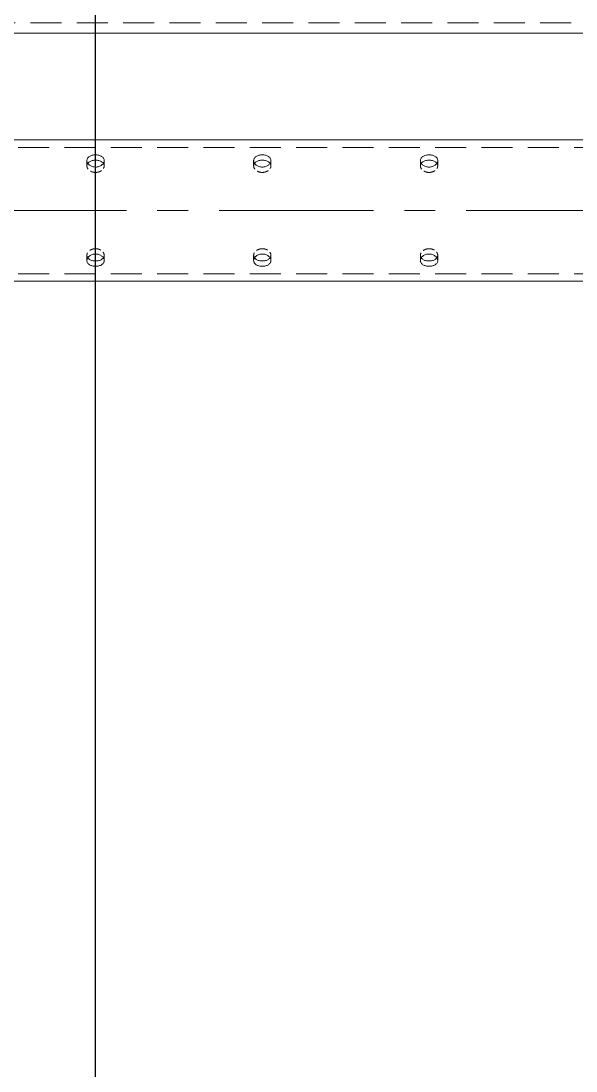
# Model space of a CAD drawing. Header units: millimetres. Extents: x -46397 to 283259, y -8690 to 23983.
# Drawn here: x 120721 to 121171, y -650 to 200 of the extents above; entities that cross this region are included whole.
import ezdxf

# ---------------------------------------------------------------- set-up
doc = ezdxf.new("R2010")
doc.units = ezdxf.units.MM
doc.linetypes.add('CENTER', pattern=[2, 1.25, -0.25, 0.25, -0.25])
doc.linetypes.add('HIDDENX2', pattern=[0.75, 0.5, -0.25])
doc.layers.add('DUONGCHINH', color=7, linetype='Continuous', lineweight=25)
doc.layers.add('DUONGTAM', color=1, linetype='CENTER', lineweight=0)
doc.layers.add('flashshoot', color=7, linetype='Continuous')

# ---------------------------------------------------------------- blocks, each defined once
blk = doc.blocks.new('A$C90275d84')
at = {"color": 1, "linetype": 'HIDDENX2', "lineweight": 0, "ltscale": 50}
blk.add_line((101.37, 1960), (101.37, -3000), dxfattribs=at)
at = {"color": 2, "linetype": 'Continuous', "lineweight": 0, "ltscale": 10}
blk.add_line((109.55, 1960), (109.55, -3000), dxfattribs=at)
blk = doc.blocks.new('A$C709efb1f')
at = {"color": 150, "linetype": 'Continuous', "lineweight": 0, "ltscale": 10}
for p, q in [((195.98, 1125), (195.98, -3000)), ((310.28, 1125), (310.28, -3000))]:
    blk.add_line(p, q, dxfattribs=at)
at = {"color": 1, "linetype": 'HIDDENX2', "lineweight": 0, "ltscale": 50}
for p, q in [((202, 1125), (202, -3000)), ((304.26, 1125), (304.26, -3000))]:
    blk.add_line(p, q, dxfattribs=at)
at = {"color": 1, "linetype": 'HIDDENX2', "lineweight": 0, "ltscale": 10}
for p, q in [((212.72, -1223), (216.98, -1223)), ((289.29, -1223), (293.54, -1223)), ((212.72, -1237), (216.98, -1237)), ((289.29, -1237), (293.54, -1237)), ((212.72, -1358), (216.98, -1358)), ((289.29, -1358), (293.54, -1358)), ((212.72, -1372), (216.98, -1372)), ((289.29, -1372), (293.54, -1372)), ((212.72, -1493), (216.98, -1493)), ((289.29, -1493), (293.54, -1493)), ((212.72, -1507), (216.98, -1507)), ((289.29, -1507), (293.54, -1507))]:
    blk.add_line(p, q, dxfattribs=at)
at = {"color": 150, "linetype": 'Continuous', "lineweight": 0, "ltscale": 10}
for points, knots in [([(217.97, -1230), (217.97, -1230.44), (217.94, -1230.89), (217.8, -1231.8), (217.69, -1232.25), (217.41, -1233.11), (217.24, -1233.52), (216.84, -1234.29), (216.61, -1234.64), (216.13, -1235.26), (215.87, -1235.55), (215.29, -1236.07), (214.98, -1236.29), (214.34, -1236.65), (214.01, -1236.78), (213.36, -1236.96), (213.03, -1237), (212.41, -1237), (212.09, -1236.96), (211.47, -1236.78), (211.16, -1236.65), (210.58, -1236.29), (210.3, -1236.07), (209.8, -1235.55), (209.57, -1235.26), (209.17, -1234.64), (208.99, -1234.29), (208.66, -1233.52), (208.52, -1233.11), (208.3, -1232.25), (208.21, -1231.8), (208.1, -1230.89), (208.07, -1230.44), (208.07, -1229.56), (208.1, -1229.11), (208.21, -1228.2), (208.3, -1227.75), (208.52, -1226.89), (208.66, -1226.48), (208.99, -1225.71), (209.17, -1225.36), (209.57, -1224.74), (209.8, -1224.45), (210.3, -1223.93), (210.58, -1223.71), (211.16, -1223.35), (211.47, -1223.22), (212.09, -1223.04), (212.41, -1223), (213.03, -1223), (213.36, -1223.04), (214.01, -1223.22), (214.34, -1223.35), (214.98, -1223.71), (215.29, -1223.93), (215.87, -1224.45), (216.13, -1224.74), (216.61, -1225.36), (216.84, -1225.71), (217.24, -1226.48), (217.41, -1226.89), (217.69, -1227.75), (217.8, -1228.2), (217.94, -1229.11), (217.97, -1229.56), (217.97, -1230)], [0, 0, 0, 0, 1.319832, 1.319832, 2.639664, 2.639664, 3.959497, 3.959497, 5.279329, 5.279329, 6.599151, 6.599151, 7.918973, 7.918973, 9.238795, 9.238795, 10.558617, 10.558617, 11.878439, 11.878439, 13.198261, 13.198261, 14.518084, 14.518084, 15.837906, 15.837906, 17.157738, 17.157738, 18.47757, 18.47757, 19.797402, 19.797402, 21.117235, 21.117235, 22.437067, 22.437067, 23.756899, 23.756899, 25.076731, 25.076731, 26.396564, 26.396564, 27.716386, 27.716386, 29.036208, 29.036208, 30.35603, 30.35603, 31.675852, 31.675852, 32.995674, 32.995674, 34.315496, 34.315496, 35.635318, 35.635318, 36.95514, 36.95514, 38.274973, 38.274973, 39.594805, 39.594805, 40.914637, 40.914637, 42.234469, 42.234469, 42.234469, 42.234469]), ([(288.29, -1230), (288.29, -1229.56), (288.32, -1229.11), (288.46, -1228.2), (288.57, -1227.75), (288.85, -1226.89), (289.03, -1226.48), (289.43, -1225.71), (289.65, -1225.36), (290.13, -1224.74), (290.4, -1224.45), (290.97, -1223.93), (291.28, -1223.71), (291.92, -1223.35), (292.25, -1223.22), (292.91, -1223.04), (293.23, -1223), (293.85, -1223), (294.17, -1223.04), (294.8, -1223.22), (295.1, -1223.35), (295.68, -1223.71), (295.96, -1223.93), (296.46, -1224.45), (296.69, -1224.74), (297.09, -1225.36), (297.28, -1225.71), (297.6, -1226.48), (297.74, -1226.89), (297.97, -1227.75), (298.05, -1228.2), (298.16, -1229.11), (298.19, -1229.56), (298.19, -1230.44), (298.16, -1230.89), (298.05, -1231.8), (297.97, -1232.25), (297.74, -1233.11), (297.6, -1233.52), (297.28, -1234.29), (297.09, -1234.64), (296.69, -1235.26), (296.46, -1235.55), (295.96, -1236.07), (295.68, -1236.29), (295.1, -1236.65), (294.8, -1236.78), (294.17, -1236.96), (293.85, -1237), (293.23, -1237), (292.91, -1236.96), (292.25, -1236.78), (291.92, -1236.65), (291.28, -1236.29), (290.97, -1236.07), (290.4, -1235.55), (290.13, -1235.26), (289.65, -1234.64), (289.43, -1234.29), (289.03, -1233.52), (288.85, -1233.11), (288.57, -1232.25), (288.46, -1231.8), (288.32, -1230.89), (288.29, -1230.44), (288.29, -1230)], [0, 0, 0, 0, 1.319832, 1.319832, 2.639664, 2.639664, 3.959497, 3.959497, 5.279329, 5.279329, 6.599151, 6.599151, 7.918973, 7.918973, 9.238795, 9.238795, 10.558617, 10.558617, 11.878439, 11.878439, 13.198261, 13.198261, 14.518084, 14.518084, 15.837906, 15.837906, 17.157738, 17.157738, 18.47757, 18.47757, 19.797402, 19.797402, 21.117235, 21.117235, 22.437067, 22.437067, 23.756899, 23.756899, 25.076731, 25.076731, 26.396564, 26.396564, 27.716386, 27.716386, 29.036208, 29.036208, 30.35603, 30.35603, 31.675852, 31.675852, 32.995674, 32.995674, 34.315496, 34.315496, 35.635318, 35.635318, 36.95514, 36.95514, 38.274973, 38.274973, 39.594805, 39.594805, 40.914637, 40.914637, 42.234469, 42.234469, 42.234469, 42.234469]), ([(214.91, -1223.68), (214.7, -1223.83), (214.5, -1224), (214.07, -1224.45), (213.84, -1224.74), (213.45, -1225.36), (213.26, -1225.71), (212.94, -1226.48), (212.81, -1226.89), (212.58, -1227.75), (212.5, -1228.2), (212.39, -1229.11), (212.37, -1229.56), (212.37, -1230.44), (212.39, -1230.89), (212.5, -1231.8), (212.58, -1232.25), (212.81, -1233.11), (212.94, -1233.52), (213.26, -1234.29), (213.45, -1234.64), (213.84, -1235.26), (214.07, -1235.55), (214.5, -1236), (214.7, -1236.17), (214.91, -1236.32)], [13.547032, 13.547032, 13.547032, 13.547032, 14.522015, 14.522015, 15.842193, 15.842193, 17.162386, 17.162386, 18.48258, 18.48258, 19.802773, 19.802773, 21.122966, 21.122966, 22.44316, 22.44316, 23.763353, 23.763353, 25.083546, 25.083546, 26.40374, 26.40374, 27.723917, 27.723917, 28.6989, 28.6989, 28.6989, 28.6989]), ([(291.35, -1236.32), (291.56, -1236.17), (291.76, -1236), (292.19, -1235.55), (292.42, -1235.26), (292.81, -1234.64), (293, -1234.29), (293.32, -1233.52), (293.46, -1233.11), (293.68, -1232.25), (293.76, -1231.8), (293.87, -1230.89), (293.9, -1230.44), (293.9, -1229.56), (293.87, -1229.11), (293.76, -1228.2), (293.68, -1227.75), (293.46, -1226.89), (293.32, -1226.48), (293, -1225.71), (292.81, -1225.36), (292.42, -1224.74), (292.19, -1224.45), (291.76, -1224), (291.56, -1223.83), (291.35, -1223.68)], [13.547032, 13.547032, 13.547032, 13.547032, 14.522015, 14.522015, 15.842193, 15.842193, 17.162386, 17.162386, 18.48258, 18.48258, 19.802773, 19.802773, 21.122966, 21.122966, 22.44316, 22.44316, 23.763353, 23.763353, 25.083546, 25.083546, 26.40374, 26.40374, 27.723917, 27.723917, 28.6989, 28.6989, 28.6989, 28.6989]), ([(217.97, -1365), (217.97, -1365.44), (217.94, -1365.89), (217.8, -1366.8), (217.69, -1367.25), (217.41, -1368.11), (217.24, -1368.52), (216.84, -1369.29), (216.61, -1369.64), (216.13, -1370.26), (215.87, -1370.55), (215.29, -1371.07), (214.98, -1371.29), (214.34, -1371.65), (214.01, -1371.78), (213.36, -1371.96), (213.03, -1372), (212.41, -1372), (212.09, -1371.96), (211.47, -1371.78), (211.16, -1371.65), (210.58, -1371.29), (210.3, -1371.07), (209.8, -1370.55), (209.57, -1370.26), (209.17, -1369.64), (208.99, -1369.29), (208.66, -1368.52), (208.52, -1368.11), (208.3, -1367.25), (208.21, -1366.8), (208.1, -1365.89), (208.07, -1365.44), (208.07, -1364.56), (208.1, -1364.11), (208.21, -1363.2), (208.3, -1362.75), (208.52, -1361.89), (208.66, -1361.48), (208.99, -1360.71), (209.17, -1360.36), (209.57, -1359.74), (209.8, -1359.45), (210.3, -1358.93), (210.58, -1358.71), (211.16, -1358.35), (211.47, -1358.22), (212.09, -1358.04), (212.41, -1358), (213.03, -1358), (213.36, -1358.04), (214.01, -1358.22), (214.34, -1358.35), (214.98, -1358.71), (215.29, -1358.93), (215.87, -1359.45), (216.13, -1359.74), (216.61, -1360.36), (216.84, -1360.71), (217.24, -1361.48), (217.41, -1361.89), (217.69, -1362.75), (217.8, -1363.2), (217.94, -1364.11), (217.97, -1364.56), (217.97, -1365)], [0, 0, 0, 0, 1.319832, 1.319832, 2.639664, 2.639664, 3.959497, 3.959497, 5.279329, 5.279329, 6.599151, 6.599151, 7.918973, 7.918973, 9.238795, 9.238795, 10.558617, 10.558617, 11.878439, 11.878439, 13.198261, 13.198261, 14.518084, 14.518084, 15.837906, 15.837906, 17.157738, 17.157738, 18.47757, 18.47757, 19.797402, 19.797402, 21.117235, 21.117235, 22.437067, 22.437067, 23.756899, 23.756899, 25.076731, 25.076731, 26.396564, 26.396564, 27.716386, 27.716386, 29.036208, 29.036208, 30.35603, 30.35603, 31.675852, 31.675852, 32.995674, 32.995674, 34.315496, 34.315496, 35.635318, 35.635318, 36.95514, 36.95514, 38.274973, 38.274973, 39.594805, 39.594805, 40.914637, 40.914637, 42.234469, 42.234469, 42.234469, 42.234469]), ([(214.91, -1358.68), (214.7, -1358.83), (214.5, -1359), (214.07, -1359.45), (213.84, -1359.74), (213.45, -1360.36), (213.26, -1360.71), (212.94, -1361.48), (212.81, -1361.89), (212.58, -1362.75), (212.5, -1363.2), (212.39, -1364.11), (212.37, -1364.56), (212.37, -1365.44), (212.39, -1365.89), (212.5, -1366.8), (212.58, -1367.25), (212.81, -1368.11), (212.94, -1368.52), (213.26, -1369.29), (213.45, -1369.64), (213.84, -1370.26), (214.07, -1370.55), (214.5, -1371), (214.7, -1371.17), (214.91, -1371.32)], [13.547032, 13.547032, 13.547032, 13.547032, 14.522015, 14.522015, 15.842193, 15.842193, 17.162386, 17.162386, 18.48258, 18.48258, 19.802773, 19.802773, 21.122966, 21.122966, 22.44316, 22.44316, 23.763353, 23.763353, 25.083546, 25.083546, 26.40374, 26.40374, 27.723917, 27.723917, 28.6989, 28.6989, 28.6989, 28.6989]), ([(288.29, -1365), (288.29, -1364.56), (288.32, -1364.11), (288.46, -1363.2), (288.57, -1362.75), (288.85, -1361.89), (289.03, -1361.48), (289.43, -1360.71), (289.65, -1360.36), (290.13, -1359.74), (290.4, -1359.45), (290.97, -1358.93), (291.28, -1358.71), (291.92, -1358.35), (292.25, -1358.22), (292.91, -1358.04), (293.23, -1358), (293.85, -1358), (294.17, -1358.04), (294.8, -1358.22), (295.1, -1358.35), (295.68, -1358.71), (295.96, -1358.93), (296.46, -1359.45), (296.69, -1359.74), (297.09, -1360.36), (297.28, -1360.71), (297.6, -1361.48), (297.74, -1361.89), (297.97, -1362.75), (298.05, -1363.2), (298.16, -1364.11), (298.19, -1364.56), (298.19, -1365.44), (298.16, -1365.89), (298.05, -1366.8), (297.97, -1367.25), (297.74, -1368.11), (297.6, -1368.52), (297.28, -1369.29), (297.09, -1369.64), (296.69, -1370.26), (296.46, -1370.55), (295.96, -1371.07), (295.68, -1371.29), (295.1, -1371.65), (294.8, -1371.78), (294.17, -1371.96), (293.85, -1372), (293.23, -1372), (292.91, -1371.96), (292.25, -1371.78), (291.92, -1371.65), (291.28, -1371.29), (290.97, -1371.07), (290.4, -1370.55), (290.13, -1370.26), (289.65, -1369.64), (289.43, -1369.29), (289.03, -1368.52), (288.85, -1368.11), (288.57, -1367.25), (288.46, -1366.8), (288.32, -1365.89), (288.29, -1365.44), (288.29, -1365)], [0, 0, 0, 0, 1.319832, 1.319832, 2.639664, 2.639664, 3.959497, 3.959497, 5.279329, 5.279329, 6.599151, 6.599151, 7.918973, 7.918973, 9.238795, 9.238795, 10.558617, 10.558617, 11.878439, 11.878439, 13.198261, 13.198261, 14.518084, 14.518084, 15.837906, 15.837906, 17.157738, 17.157738, 18.47757, 18.47757, 19.797402, 19.797402, 21.117235, 21.117235, 22.437067, 22.437067, 23.756899, 23.756899, 25.076731, 25.076731, 26.396564, 26.396564, 27.716386, 27.716386, 29.036208, 29.036208, 30.35603, 30.35603, 31.675852, 31.675852, 32.995674, 32.995674, 34.315496, 34.315496, 35.635318, 35.635318, 36.95514, 36.95514, 38.274973, 38.274973, 39.594805, 39.594805, 40.914637, 40.914637, 42.234469, 42.234469, 42.234469, 42.234469]), ([(291.35, -1371.32), (291.56, -1371.17), (291.76, -1371), (292.19, -1370.55), (292.42, -1370.26), (292.81, -1369.64), (293, -1369.29), (293.32, -1368.52), (293.46, -1368.11), (293.68, -1367.25), (293.76, -1366.8), (293.87, -1365.89), (293.9, -1365.44), (293.9, -1364.56), (293.87, -1364.11), (293.76, -1363.2), (293.68, -1362.75), (293.46, -1361.89), (293.32, -1361.48), (293, -1360.71), (292.81, -1360.36), (292.42, -1359.74), (292.19, -1359.45), (291.76, -1359), (291.56, -1358.83), (291.35, -1358.68)], [13.547032, 13.547032, 13.547032, 13.547032, 14.522015, 14.522015, 15.842193, 15.842193, 17.162386, 17.162386, 18.48258, 18.48258, 19.802773, 19.802773, 21.122966, 21.122966, 22.44316, 22.44316, 23.763353, 23.763353, 25.083546, 25.083546, 26.40374, 26.40374, 27.723917, 27.723917, 28.6989, 28.6989, 28.6989, 28.6989]), ([(217.97, -1500), (217.97, -1500.44), (217.94, -1500.89), (217.8, -1501.8), (217.69, -1502.25), (217.41, -1503.11), (217.24, -1503.52), (216.84, -1504.29), (216.61, -1504.64), (216.13, -1505.26), (215.87, -1505.55), (215.29, -1506.07), (214.98, -1506.29), (214.34, -1506.65), (214.01, -1506.78), (213.36, -1506.96), (213.03, -1507), (212.41, -1507), (212.09, -1506.96), (211.47, -1506.78), (211.16, -1506.65), (210.58, -1506.29), (210.3, -1506.07), (209.8, -1505.55), (209.57, -1505.26), (209.17, -1504.64), (208.99, -1504.29), (208.66, -1503.52), (208.52, -1503.11), (208.3, -1502.25), (208.21, -1501.8), (208.1, -1500.89), (208.07, -1500.44), (208.07, -1499.56), (208.1, -1499.11), (208.21, -1498.2), (208.3, -1497.75), (208.52, -1496.89), (208.66, -1496.48), (208.99, -1495.71), (209.17, -1495.36), (209.57, -1494.74), (209.8, -1494.45), (210.3, -1493.93), (210.58, -1493.71), (211.16, -1493.35), (211.47, -1493.22), (212.09, -1493.04), (212.41, -1493), (213.03, -1493), (213.36, -1493.04), (214.01, -1493.22), (214.34, -1493.35), (214.98, -1493.71), (215.29, -1493.93), (215.87, -1494.45), (216.13, -1494.74), (216.61, -1495.36), (216.84, -1495.71), (217.24, -1496.48), (217.41, -1496.89), (217.69, -1497.75), (217.8, -1498.2), (217.94, -1499.11), (217.97, -1499.56), (217.97, -1500)], [0, 0, 0, 0, 1.319832, 1.319832, 2.639664, 2.639664, 3.959497, 3.959497, 5.279329, 5.279329, 6.599151, 6.599151, 7.918973, 7.918973, 9.238795, 9.238795, 10.558617, 10.558617, 11.878439, 11.878439, 13.198261, 13.198261, 14.518084, 14.518084, 15.837906, 15.837906, 17.157738, 17.157738, 18.47757, 18.47757, 19.797402, 19.797402, 21.117235, 21.117235, 22.437067, 22.437067, 23.756899, 23.756899, 25.076731, 25.076731, 26.396564, 26.396564, 27.716386, 27.716386, 29.036208, 29.036208, 30.35603, 30.35603, 31.675852, 31.675852, 32.995674, 32.995674, 34.315496, 34.315496, 35.635318, 35.635318, 36.95514, 36.95514, 38.274973, 38.274973, 39.594805, 39.594805, 40.914637, 40.914637, 42.234469, 42.234469, 42.234469, 42.234469]), ([(214.91, -1493.68), (214.7, -1493.83), (214.5, -1494), (214.07, -1494.45), (213.84, -1494.74), (213.45, -1495.36), (213.26, -1495.71), (212.94, -1496.48), (212.81, -1496.89), (212.58, -1497.75), (212.5, -1498.2), (212.39, -1499.11), (212.37, -1499.56), (212.37, -1500.44), (212.39, -1500.89), (212.5, -1501.8), (212.58, -1502.25), (212.81, -1503.11), (212.94, -1503.52), (213.26, -1504.29), (213.45, -1504.64), (213.84, -1505.26), (214.07, -1505.55), (214.5, -1506), (214.7, -1506.17), (214.91, -1506.32)], [13.547032, 13.547032, 13.547032, 13.547032, 14.522015, 14.522015, 15.842193, 15.842193, 17.162386, 17.162386, 18.48258, 18.48258, 19.802773, 19.802773, 21.122966, 21.122966, 22.44316, 22.44316, 23.763353, 23.763353, 25.083546, 25.083546, 26.40374, 26.40374, 27.723917, 27.723917, 28.6989, 28.6989, 28.6989, 28.6989]), ([(288.29, -1500), (288.29, -1499.56), (288.32, -1499.11), (288.46, -1498.2), (288.57, -1497.75), (288.85, -1496.89), (289.03, -1496.48), (289.43, -1495.71), (289.65, -1495.36), (290.13, -1494.74), (290.4, -1494.45), (290.97, -1493.93), (291.28, -1493.71), (291.92, -1493.35), (292.25, -1493.22), (292.91, -1493.04), (293.23, -1493), (293.85, -1493), (294.17, -1493.04), (294.8, -1493.22), (295.1, -1493.35), (295.68, -1493.71), (295.96, -1493.93), (296.46, -1494.45), (296.69, -1494.74), (297.09, -1495.36), (297.28, -1495.71), (297.6, -1496.48), (297.74, -1496.89), (297.97, -1497.75), (298.05, -1498.2), (298.16, -1499.11), (298.19, -1499.56), (298.19, -1500.44), (298.16, -1500.89), (298.05, -1501.8), (297.97, -1502.25), (297.74, -1503.11), (297.6, -1503.52), (297.28, -1504.29), (297.09, -1504.64), (296.69, -1505.26), (296.46, -1505.55), (295.96, -1506.07), (295.68, -1506.29), (295.1, -1506.65), (294.8, -1506.78), (294.17, -1506.96), (293.85, -1507), (293.23, -1507), (292.91, -1506.96), (292.25, -1506.78), (291.92, -1506.65), (291.28, -1506.29), (290.97, -1506.07), (290.4, -1505.55), (290.13, -1505.26), (289.65, -1504.64), (289.43, -1504.29), (289.03, -1503.52), (288.85, -1503.11), (288.57, -1502.25), (288.46, -1501.8), (288.32, -1500.89), (288.29, -1500.44), (288.29, -1500)], [0, 0, 0, 0, 1.319832, 1.319832, 2.639664, 2.639664, 3.959497, 3.959497, 5.279329, 5.279329, 6.599151, 6.599151, 7.918973, 7.918973, 9.238795, 9.238795, 10.558617, 10.558617, 11.878439, 11.878439, 13.198261, 13.198261, 14.518084, 14.518084, 15.837906, 15.837906, 17.157738, 17.157738, 18.47757, 18.47757, 19.797402, 19.797402, 21.117235, 21.117235, 22.437067, 22.437067, 23.756899, 23.756899, 25.076731, 25.076731, 26.396564, 26.396564, 27.716386, 27.716386, 29.036208, 29.036208, 30.35603, 30.35603, 31.675852, 31.675852, 32.995674, 32.995674, 34.315496, 34.315496, 35.635318, 35.635318, 36.95514, 36.95514, 38.274973, 38.274973, 39.594805, 39.594805, 40.914637, 40.914637, 42.234469, 42.234469, 42.234469, 42.234469]), ([(291.35, -1506.32), (291.56, -1506.17), (291.76, -1506), (292.19, -1505.55), (292.42, -1505.26), (292.81, -1504.64), (293, -1504.29), (293.32, -1503.52), (293.46, -1503.11), (293.68, -1502.25), (293.76, -1501.8), (293.87, -1500.89), (293.9, -1500.44), (293.9, -1499.56), (293.87, -1499.11), (293.76, -1498.2), (293.68, -1497.75), (293.46, -1496.89), (293.32, -1496.48), (293, -1495.71), (292.81, -1495.36), (292.42, -1494.74), (292.19, -1494.45), (291.76, -1494), (291.56, -1493.83), (291.35, -1493.68)], [13.547032, 13.547032, 13.547032, 13.547032, 14.522015, 14.522015, 15.842193, 15.842193, 17.162386, 17.162386, 18.48258, 18.48258, 19.802773, 19.802773, 21.122966, 21.122966, 22.44316, 22.44316, 23.763353, 23.763353, 25.083546, 25.083546, 26.40374, 26.40374, 27.723917, 27.723917, 28.6989, 28.6989, 28.6989, 28.6989])]:
    blk.add_open_spline(points, degree=3, knots=knots, dxfattribs=at)
at = {"color": 1, "linetype": 'HIDDENX2', "lineweight": 0, "ltscale": 10}
for points, knots in [([(222.27, -1230), (222.27, -1229.56), (222.23, -1229.11), (222.09, -1228.2), (221.98, -1227.75), (221.7, -1226.89), (221.52, -1226.48), (221.12, -1225.71), (220.89, -1225.36), (220.41, -1224.74), (220.14, -1224.45), (219.55, -1223.93), (219.24, -1223.71), (218.6, -1223.35), (218.27, -1223.22), (217.61, -1223.04), (217.29, -1223), (216.67, -1223), (216.35, -1223.04), (215.73, -1223.22), (215.42, -1223.35), (215.06, -1223.58), (214.98, -1223.63), (214.91, -1223.68)], [0, 0, 0, 0, 1.320193, 1.320193, 2.640387, 2.640387, 3.96058, 3.96058, 5.280773, 5.280773, 6.600951, 6.600951, 7.921128, 7.921128, 9.241306, 9.241306, 10.561483, 10.561483, 11.881661, 11.881661, 13.201838, 13.201838, 13.547032, 13.547032, 13.547032, 13.547032]), ([(291.35, -1223.68), (291.28, -1223.63), (291.21, -1223.58), (290.84, -1223.35), (290.54, -1223.22), (289.91, -1223.04), (289.6, -1223), (288.97, -1223), (288.65, -1223.04), (287.99, -1223.22), (287.66, -1223.35), (287.02, -1223.71), (286.71, -1223.93), (286.13, -1224.45), (285.86, -1224.74), (285.38, -1225.36), (285.15, -1225.71), (284.74, -1226.48), (284.57, -1226.89), (284.28, -1227.75), (284.17, -1228.2), (284.03, -1229.11), (284, -1229.56), (284, -1230)], [28.6989, 28.6989, 28.6989, 28.6989, 29.044094, 29.044094, 30.364272, 30.364272, 31.684449, 31.684449, 33.004627, 33.004627, 34.324804, 34.324804, 35.644982, 35.644982, 36.965159, 36.965159, 38.285352, 38.285352, 39.605546, 39.605546, 40.925739, 40.925739, 42.245932, 42.245932, 42.245932, 42.245932]), ([(214.91, -1236.32), (214.98, -1236.37), (215.06, -1236.42), (215.42, -1236.65), (215.73, -1236.78), (216.35, -1236.96), (216.67, -1237), (217.29, -1237), (217.61, -1236.96), (218.27, -1236.78), (218.6, -1236.65), (219.24, -1236.29), (219.55, -1236.07), (220.14, -1235.55), (220.41, -1235.26), (220.89, -1234.64), (221.12, -1234.29), (221.52, -1233.52), (221.7, -1233.11), (221.98, -1232.25), (222.09, -1231.8), (222.23, -1230.89), (222.27, -1230.44), (222.27, -1230)], [28.6989, 28.6989, 28.6989, 28.6989, 29.044094, 29.044094, 30.364272, 30.364272, 31.684449, 31.684449, 33.004627, 33.004627, 34.324804, 34.324804, 35.644982, 35.644982, 36.965159, 36.965159, 38.285352, 38.285352, 39.605546, 39.605546, 40.925739, 40.925739, 42.245932, 42.245932, 42.245932, 42.245932]), ([(284, -1230), (284, -1230.44), (284.03, -1230.89), (284.17, -1231.8), (284.28, -1232.25), (284.57, -1233.11), (284.74, -1233.52), (285.15, -1234.29), (285.38, -1234.64), (285.86, -1235.26), (286.13, -1235.55), (286.71, -1236.07), (287.02, -1236.29), (287.66, -1236.65), (287.99, -1236.78), (288.65, -1236.96), (288.97, -1237), (289.6, -1237), (289.91, -1236.96), (290.54, -1236.78), (290.84, -1236.65), (291.21, -1236.42), (291.28, -1236.37), (291.35, -1236.32)], [0, 0, 0, 0, 1.320193, 1.320193, 2.640387, 2.640387, 3.96058, 3.96058, 5.280773, 5.280773, 6.600951, 6.600951, 7.921128, 7.921128, 9.241306, 9.241306, 10.561483, 10.561483, 11.881661, 11.881661, 13.201838, 13.201838, 13.547032, 13.547032, 13.547032, 13.547032]), ([(222.27, -1365), (222.27, -1364.56), (222.23, -1364.11), (222.09, -1363.2), (221.98, -1362.75), (221.7, -1361.89), (221.52, -1361.48), (221.12, -1360.71), (220.89, -1360.36), (220.41, -1359.74), (220.14, -1359.45), (219.55, -1358.93), (219.24, -1358.71), (218.6, -1358.35), (218.27, -1358.22), (217.61, -1358.04), (217.29, -1358), (216.67, -1358), (216.35, -1358.04), (215.73, -1358.22), (215.42, -1358.35), (215.06, -1358.58), (214.98, -1358.63), (214.91, -1358.68)], [0, 0, 0, 0, 1.320193, 1.320193, 2.640387, 2.640387, 3.96058, 3.96058, 5.280773, 5.280773, 6.600951, 6.600951, 7.921128, 7.921128, 9.241306, 9.241306, 10.561483, 10.561483, 11.881661, 11.881661, 13.201838, 13.201838, 13.547032, 13.547032, 13.547032, 13.547032]), ([(291.35, -1358.68), (291.28, -1358.63), (291.21, -1358.58), (290.84, -1358.35), (290.54, -1358.22), (289.91, -1358.04), (289.6, -1358), (288.97, -1358), (288.65, -1358.04), (287.99, -1358.22), (287.66, -1358.35), (287.02, -1358.71), (286.71, -1358.93), (286.13, -1359.45), (285.86, -1359.74), (285.38, -1360.36), (285.15, -1360.71), (284.74, -1361.48), (284.57, -1361.89), (284.28, -1362.75), (284.17, -1363.2), (284.03, -1364.11), (284, -1364.56), (284, -1365)], [28.6989, 28.6989, 28.6989, 28.6989, 29.044094, 29.044094, 30.364272, 30.364272, 31.684449, 31.684449, 33.004627, 33.004627, 34.324804, 34.324804, 35.644982, 35.644982, 36.965159, 36.965159, 38.285352, 38.285352, 39.605546, 39.605546, 40.925739, 40.925739, 42.245932, 42.245932, 42.245932, 42.245932]), ([(214.91, -1371.32), (214.98, -1371.37), (215.06, -1371.42), (215.42, -1371.65), (215.73, -1371.78), (216.35, -1371.96), (216.67, -1372), (217.29, -1372), (217.61, -1371.96), (218.27, -1371.78), (218.6, -1371.65), (219.24, -1371.29), (219.55, -1371.07), (220.14, -1370.55), (220.41, -1370.26), (220.89, -1369.64), (221.12, -1369.29), (221.52, -1368.52), (221.7, -1368.11), (221.98, -1367.25), (222.09, -1366.8), (222.23, -1365.89), (222.27, -1365.44), (222.27, -1365)], [28.6989, 28.6989, 28.6989, 28.6989, 29.044094, 29.044094, 30.364272, 30.364272, 31.684449, 31.684449, 33.004627, 33.004627, 34.324804, 34.324804, 35.644982, 35.644982, 36.965159, 36.965159, 38.285352, 38.285352, 39.605546, 39.605546, 40.925739, 40.925739, 42.245932, 42.245932, 42.245932, 42.245932]), ([(284, -1365), (284, -1365.44), (284.03, -1365.89), (284.17, -1366.8), (284.28, -1367.25), (284.57, -1368.11), (284.74, -1368.52), (285.15, -1369.29), (285.38, -1369.64), (285.86, -1370.26), (286.13, -1370.55), (286.71, -1371.07), (287.02, -1371.29), (287.66, -1371.65), (287.99, -1371.78), (288.65, -1371.96), (288.97, -1372), (289.6, -1372), (289.91, -1371.96), (290.54, -1371.78), (290.84, -1371.65), (291.21, -1371.42), (291.28, -1371.37), (291.35, -1371.32)], [0, 0, 0, 0, 1.320193, 1.320193, 2.640387, 2.640387, 3.96058, 3.96058, 5.280773, 5.280773, 6.600951, 6.600951, 7.921128, 7.921128, 9.241306, 9.241306, 10.561483, 10.561483, 11.881661, 11.881661, 13.201838, 13.201838, 13.547032, 13.547032, 13.547032, 13.547032]), ([(222.27, -1500), (222.27, -1499.56), (222.23, -1499.11), (222.09, -1498.2), (221.98, -1497.75), (221.7, -1496.89), (221.52, -1496.48), (221.12, -1495.71), (220.89, -1495.36), (220.41, -1494.74), (220.14, -1494.45), (219.55, -1493.93), (219.24, -1493.71), (218.6, -1493.35), (218.27, -1493.22), (217.61, -1493.04), (217.29, -1493), (216.67, -1493), (216.35, -1493.04), (215.73, -1493.22), (215.42, -1493.35), (215.06, -1493.58), (214.98, -1493.63), (214.91, -1493.68)], [0, 0, 0, 0, 1.320193, 1.320193, 2.640387, 2.640387, 3.96058, 3.96058, 5.280773, 5.280773, 6.600951, 6.600951, 7.921128, 7.921128, 9.241306, 9.241306, 10.561483, 10.561483, 11.881661, 11.881661, 13.201838, 13.201838, 13.547032, 13.547032, 13.547032, 13.547032]), ([(291.35, -1493.68), (291.28, -1493.63), (291.21, -1493.58), (290.84, -1493.35), (290.54, -1493.22), (289.91, -1493.04), (289.6, -1493), (288.97, -1493), (288.65, -1493.04), (287.99, -1493.22), (287.66, -1493.35), (287.02, -1493.71), (286.71, -1493.93), (286.13, -1494.45), (285.86, -1494.74), (285.38, -1495.36), (285.15, -1495.71), (284.74, -1496.48), (284.57, -1496.89), (284.28, -1497.75), (284.17, -1498.2), (284.03, -1499.11), (284, -1499.56), (284, -1500)], [28.6989, 28.6989, 28.6989, 28.6989, 29.044094, 29.044094, 30.364272, 30.364272, 31.684449, 31.684449, 33.004627, 33.004627, 34.324804, 34.324804, 35.644982, 35.644982, 36.965159, 36.965159, 38.285352, 38.285352, 39.605546, 39.605546, 40.925739, 40.925739, 42.245932, 42.245932, 42.245932, 42.245932]), ([(214.91, -1506.32), (214.98, -1506.37), (215.06, -1506.42), (215.42, -1506.65), (215.73, -1506.78), (216.35, -1506.96), (216.67, -1507), (217.29, -1507), (217.61, -1506.96), (218.27, -1506.78), (218.6, -1506.65), (219.24, -1506.29), (219.55, -1506.07), (220.14, -1505.55), (220.41, -1505.26), (220.89, -1504.64), (221.12, -1504.29), (221.52, -1503.52), (221.7, -1503.11), (221.98, -1502.25), (222.09, -1501.8), (222.23, -1500.89), (222.27, -1500.44), (222.27, -1500)], [28.6989, 28.6989, 28.6989, 28.6989, 29.044094, 29.044094, 30.364272, 30.364272, 31.684449, 31.684449, 33.004627, 33.004627, 34.324804, 34.324804, 35.644982, 35.644982, 36.965159, 36.965159, 38.285352, 38.285352, 39.605546, 39.605546, 40.925739, 40.925739, 42.245932, 42.245932, 42.245932, 42.245932]), ([(284, -1500), (284, -1500.44), (284.03, -1500.89), (284.17, -1501.8), (284.28, -1502.25), (284.57, -1503.11), (284.74, -1503.52), (285.15, -1504.29), (285.38, -1504.64), (285.86, -1505.26), (286.13, -1505.55), (286.71, -1506.07), (287.02, -1506.29), (287.66, -1506.65), (287.99, -1506.78), (288.65, -1506.96), (288.97, -1507), (289.6, -1507), (289.91, -1506.96), (290.54, -1506.78), (290.84, -1506.65), (291.21, -1506.42), (291.28, -1506.37), (291.35, -1506.32)], [0, 0, 0, 0, 1.320193, 1.320193, 2.640387, 2.640387, 3.96058, 3.96058, 5.280773, 5.280773, 6.600951, 6.600951, 7.921128, 7.921128, 9.241306, 9.241306, 10.561483, 10.561483, 11.881661, 11.881661, 13.201838, 13.201838, 13.547032, 13.547032, 13.547032, 13.547032])]:
    blk.add_open_spline(points, degree=3, knots=knots, dxfattribs=at)
at = {"layer": 'DUONGTAM', "ltscale": 100}
blk.add_line((253.13, 1125), (253.13, -3000), dxfattribs=at)
blk = doc.blocks.new('A$Cda035db7')
at = {"color": 2, "linetype": 'Continuous', "lineweight": 0, "ltscale": 10}
blk.add_line((990, -1500), (0, -1500), dxfattribs=at)
at = {"layer": 'DUONGCHINH', "color": 2, "ltscale": 10}
blk.add_line((990, -1500), (0, -1500), dxfattribs=at)

msp = doc.modelspace()

# ---------------------------------------------------------------- block references
at = {"layer": 'flashshoot', "rotation": 270}
for name in ['A$Cda035db7', 'A$C90275d84', 'A$C709efb1f']:
    msp.add_blockref(name, (122281.61, 299.65, -1.5), dxfattribs=at)

doc.saveas('drawing.dxf')
